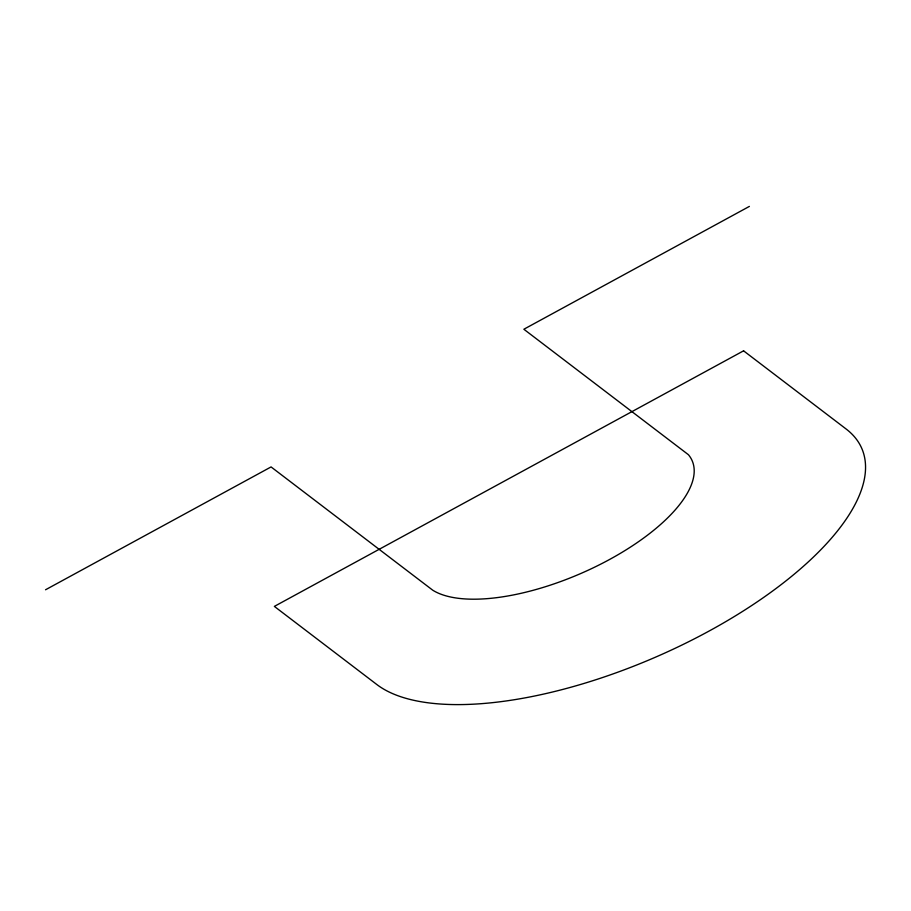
<?xml version="1.0" encoding="UTF-8"?>
<svg xmlns="http://www.w3.org/2000/svg" width="911" height="911" viewBox="0 0 911 911"><rect width="100%" height="100%" fill="white"/><g stroke="black" fill="none" stroke-linecap="round" stroke-linejoin="round"><path stroke-width="1.37" d="M45.55 589.77L271.068 466.933L432.782 590.226A147.411 59.249 -23.4 0 0 606.111 561.335A147.411 59.249 -23.4 0 0 688.42 454.714L523.859 329.247L749.377 206.41M743.581 350.826L274.359 606.396L376.881 684.56A272.742 109.627 -23.4 0 0 708.986 631.107A272.742 109.627 -23.4 0 0 846.103 428.99L743.581 350.826"/></g></svg>
